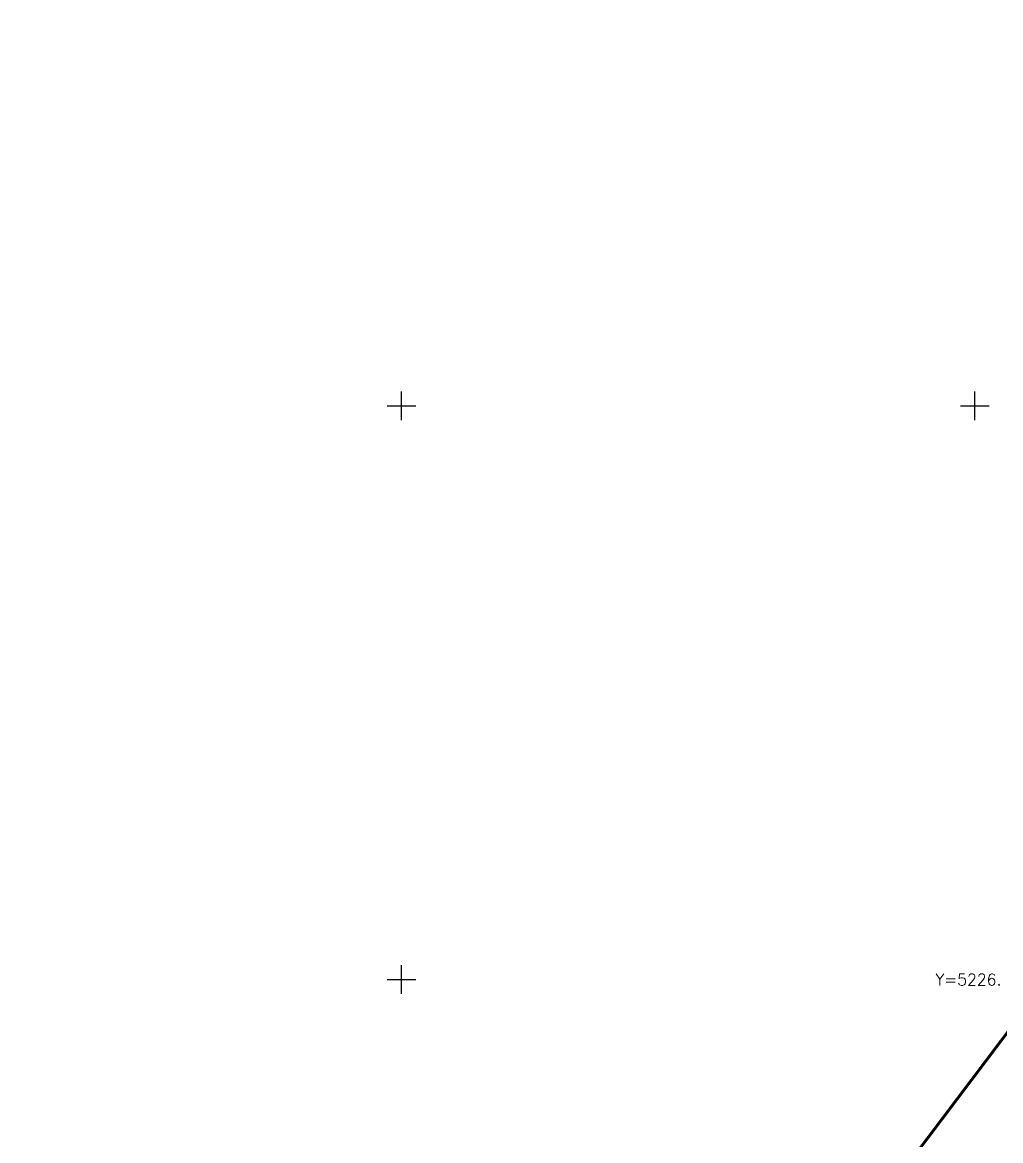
# Model space of a CAD drawing. Header units: metres. Extents: x 1380671 to 1381006, y 5226540 to 5226904.
# Drawn here: x 1380906.78 to 1380940.9, y 5226754.39 to 5226793.37 of the extents above; entities that cross this region are included whole.
import ezdxf
from ezdxf.enums import TextEntityAlignment as Align

# ---------------------------------------------------------------- set-up
doc = ezdxf.new("R2010")
doc.units = ezdxf.units.M
doc.header["$LTSCALE"] = 2
doc.layers.add('MEP_F_CADRE', color=7, linetype='Continuous', lineweight=0)
doc.layers.add('MEP_F_TEXCARRO', color=7, linetype='Continuous', lineweight=0)
doc.layers.add('MEP_F_CARRO', color=7, linetype='Continuous')
doc.styles.get("Standard").update_dxf_attribs({"font": 'txt.shx'})

msp = doc.modelspace()

# ---------------------------------------------------------------- linework, layer by layer
at = {"layer": 'MEP_F_CADRE', "const_width": 0.1}
msp.add_lwpolyline([(1380776.366, 5226539.855), (1381005.466, 5226843.39), (1380924.806, 5226904.269), (1380671.007, 5226568.009), (1380705.053, 5226542.312), (1380729.753, 5226575.037)], close=True, dxfattribs=at)
at = {"layer": 'MEP_F_CARRO'}
for p, q in [((1380920, 5226779.5), (1380920, 5226780.5)), ((1380940, 5226779.5), (1380940, 5226780.5)), ((1380919.5, 5226780), (1380920.5, 5226780)), ((1380939.5, 5226780), (1380940.5, 5226780)), ((1380920, 5226759.5), (1380920, 5226760.5)), ((1380919.5, 5226760), (1380920.5, 5226760))]:
    msp.add_line(p, q, dxfattribs=at)

# ---------------------------------------------------------------- texts
at = {"layer": 'MEP_F_TEXCARRO'}
msp.add_text('Y=5226.', height=0.4, dxfattribs=at).set_placement((1380940.926, 5226759.8), align=Align.RIGHT)

doc.saveas('drawing.dxf')
